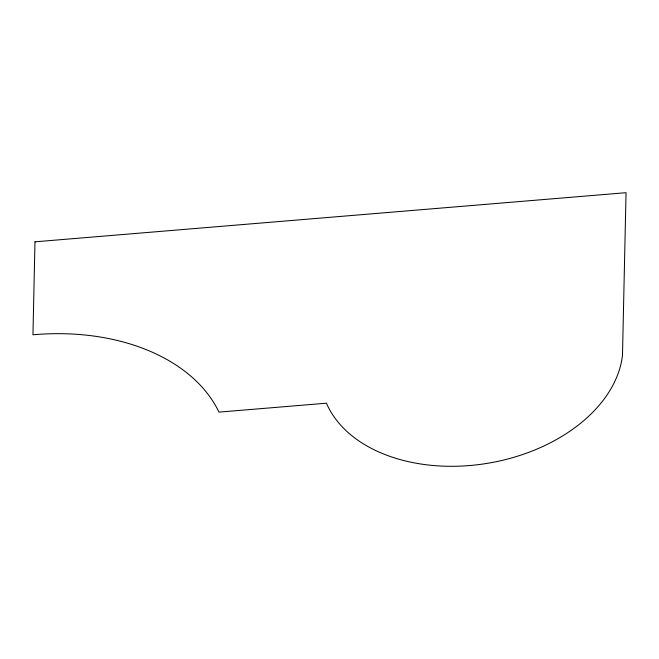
<?xml version="1.0" encoding="UTF-8"?>
<svg xmlns="http://www.w3.org/2000/svg" width="659" height="659" viewBox="0 0 659 659"><rect width="100%" height="100%" fill="white"/><g stroke="black" fill="none" stroke-linecap="round" stroke-linejoin="round"><path stroke-width="0.99" d="M34.985 241.82L32.95 334.788A198.104 134.601 -10 0 1 218.977 412.122L326.444 403.193A152.418 103.554 -10 0 0 486.614 463.466A152.418 103.554 -10 0 0 622.483 355.382L626.05 192.692L34.985 241.82"/></g></svg>
